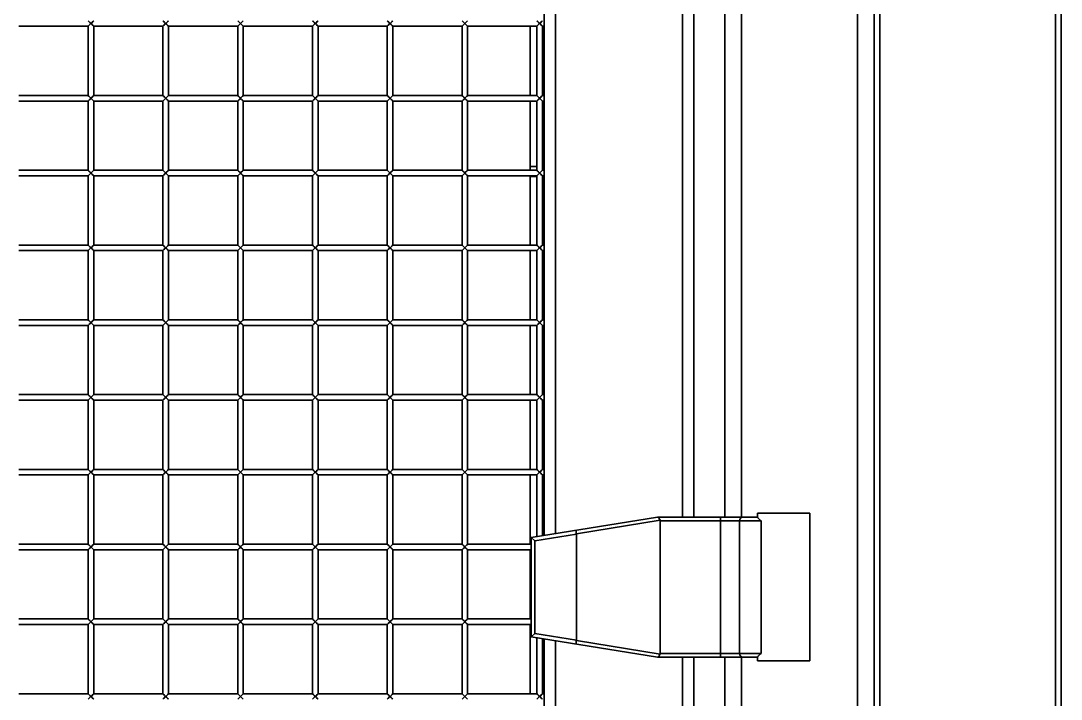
# Model space of a CAD drawing. Header units: millimetres. Extents: x 32496 to 166256, y 3504 to 23939.
# Drawn here: x 70101 to 70657, y 13850 to 14213 of the extents above; entities that cross this region are included whole.
import ezdxf

# ---------------------------------------------------------------- set-up
doc = ezdxf.new("R2010")
doc.units = ezdxf.units.MM
doc.layers.get('0').update_dxf_attribs({"lineweight": 35})

# ---------------------------------------------------------------- blocks, each defined once
blk = doc.blocks.new('8-1250')
at = {"linetype": 'Continuous'}
for p, q in [((-2498.13, -34671.29), (-2498.13, -32152.29)), ((-2489.13, -32152.29), (-2489.13, -34671.29)), ((-2486.13, -32152.29), (-2486.13, -34671.29)), ((-2392.13, -32152.29), (-2392.13, -34671.29)), ((-2389.13, -32152.29), (-2389.13, -34671.29)), ((-2659.63, -33033.17), (-2659.63, -32390.41)), ((-2591.63, -32399.29), (-2591.63, -33024.29)), ((-2585.63, -33024.29), (-2585.63, -32399.29)), ((-2569.13, -33024.29), (-2569.13, -32399.29)), ((-2560.13, -33024.29), (-2560.13, -32399.29)), ((-2665.63, -32408.79), (-2665.63, -33034.31)), ((-2909.63, -32761.79), (-2906.63, -32758.79)), ((-2909.63, -32758.79), (-2908.13, -32760.29)), ((-2906.63, -32761.79), (-2908.13, -32760.29)), ((-2869.63, -32761.79), (-2866.63, -32758.79)), ((-2869.63, -32758.79), (-2868.13, -32760.29)), ((-2866.63, -32761.79), (-2868.13, -32760.29)), ((-2829.63, -32761.79), (-2826.63, -32758.79)), ((-2829.63, -32758.79), (-2828.13, -32760.29)), ((-2826.63, -32761.79), (-2828.13, -32760.29)), ((-2789.63, -32761.79), (-2786.63, -32758.79)), ((-2789.63, -32758.79), (-2788.13, -32760.29)), ((-2786.63, -32761.79), (-2788.13, -32760.29)), ((-2749.63, -32761.79), (-2746.63, -32758.79)), ((-2749.63, -32758.79), (-2748.13, -32760.29)), ((-2746.63, -32761.79), (-2748.13, -32760.29)), ((-2709.63, -32761.79), (-2706.63, -32758.79)), ((-2709.63, -32758.79), (-2708.13, -32760.29)), ((-2706.63, -32761.79), (-2708.13, -32760.29)), ((-2669.63, -32761.79), (-2666.63, -32758.79)), ((-2669.63, -32758.79), (-2668.13, -32760.29)), ((-2666.63, -32761.79), (-2668.13, -32760.29)), ((-2946.63, -32761.79), (-2909.63, -32761.79)), ((-2909.63, -32761.79), (-2909.63, -32798.79)), ((-2906.63, -32761.79), (-2906.63, -32798.79)), ((-2906.63, -32761.79), (-2869.63, -32761.79)), ((-2869.63, -32761.79), (-2869.63, -32798.79)), ((-2866.63, -32761.79), (-2866.63, -32798.79)), ((-2866.63, -32761.79), (-2829.63, -32761.79)), ((-2829.63, -32761.79), (-2829.63, -32798.79)), ((-2826.63, -32761.79), (-2826.63, -32798.79)), ((-2826.63, -32761.79), (-2789.63, -32761.79)), ((-2789.63, -32761.79), (-2789.63, -32798.79)), ((-2786.63, -32761.79), (-2786.63, -32798.79)), ((-2786.63, -32761.79), (-2749.63, -32761.79)), ((-2749.63, -32761.79), (-2749.63, -32798.79)), ((-2746.63, -32761.79), (-2746.63, -32798.79)), ((-2746.63, -32761.79), (-2709.63, -32761.79)), ((-2709.63, -32761.79), (-2709.63, -32798.79)), ((-2706.63, -32761.79), (-2706.63, -32798.79)), ((-2706.63, -32761.79), (-2669.63, -32761.79)), ((-2673.13, -32798.79), (-2673.13, -32761.79)), ((-2669.63, -32761.79), (-2669.63, -32798.79)), ((-2666.63, -32761.79), (-2666.63, -32798.79)), ((-2666.63, -32761.79), (-2665.63, -32761.79)), ((-2946.63, -32798.79), (-2909.63, -32798.79)), ((-2909.63, -32801.79), (-2906.63, -32798.79)), ((-2909.63, -32798.79), (-2908.13, -32800.29)), ((-2906.63, -32798.79), (-2869.63, -32798.79)), ((-2869.63, -32801.79), (-2866.63, -32798.79)), ((-2869.63, -32798.79), (-2868.13, -32800.29)), ((-2866.63, -32798.79), (-2829.63, -32798.79)), ((-2829.63, -32801.79), (-2826.63, -32798.79)), ((-2829.63, -32798.79), (-2828.13, -32800.29)), ((-2826.63, -32798.79), (-2789.63, -32798.79)), ((-2789.63, -32801.79), (-2786.63, -32798.79)), ((-2789.63, -32798.79), (-2788.13, -32800.29)), ((-2786.63, -32798.79), (-2749.63, -32798.79)), ((-2749.63, -32801.79), (-2746.63, -32798.79)), ((-2749.63, -32798.79), (-2748.13, -32800.29)), ((-2746.63, -32798.79), (-2709.63, -32798.79)), ((-2709.63, -32801.79), (-2706.63, -32798.79)), ((-2709.63, -32798.79), (-2708.13, -32800.29)), ((-2706.63, -32798.79), (-2669.63, -32798.79)), ((-2669.63, -32801.79), (-2666.63, -32798.79)), ((-2669.63, -32798.79), (-2668.13, -32800.29)), ((-2666.63, -32798.79), (-2665.63, -32798.79)), ((-2946.63, -32801.79), (-2909.63, -32801.79)), ((-2909.63, -32801.79), (-2909.63, -32838.79)), ((-2906.63, -32801.79), (-2908.13, -32800.29)), ((-2906.63, -32801.79), (-2906.63, -32838.79)), ((-2906.63, -32801.79), (-2869.63, -32801.79)), ((-2869.63, -32801.79), (-2869.63, -32838.79)), ((-2866.63, -32801.79), (-2868.13, -32800.29)), ((-2866.63, -32801.79), (-2866.63, -32838.79)), ((-2866.63, -32801.79), (-2829.63, -32801.79)), ((-2829.63, -32801.79), (-2829.63, -32838.79)), ((-2826.63, -32801.79), (-2828.13, -32800.29)), ((-2826.63, -32801.79), (-2826.63, -32838.79)), ((-2826.63, -32801.79), (-2789.63, -32801.79)), ((-2789.63, -32801.79), (-2789.63, -32838.79)), ((-2786.63, -32801.79), (-2788.13, -32800.29)), ((-2786.63, -32801.79), (-2786.63, -32838.79)), ((-2786.63, -32801.79), (-2749.63, -32801.79)), ((-2749.63, -32801.79), (-2749.63, -32838.79)), ((-2746.63, -32801.79), (-2748.13, -32800.29)), ((-2746.63, -32801.79), (-2746.63, -32838.79)), ((-2746.63, -32801.79), (-2709.63, -32801.79)), ((-2709.63, -32801.79), (-2709.63, -32838.79)), ((-2706.63, -32801.79), (-2708.13, -32800.29)), ((-2706.63, -32801.79), (-2706.63, -32838.79)), ((-2706.63, -32801.79), (-2669.63, -32801.79)), ((-2673.13, -32838.79), (-2673.13, -32801.79)), ((-2669.63, -32801.79), (-2669.63, -32838.79)), ((-2666.63, -32801.79), (-2668.13, -32800.29)), ((-2666.63, -32801.79), (-2666.63, -32838.79)), ((-2666.63, -32801.79), (-2665.63, -32801.79)), ((-2946.63, -32838.79), (-2909.63, -32838.79)), ((-2909.63, -32841.79), (-2906.63, -32838.79)), ((-2909.63, -32838.79), (-2908.13, -32840.29)), ((-2906.63, -32838.79), (-2869.63, -32838.79)), ((-2869.63, -32841.79), (-2866.63, -32838.79)), ((-2869.63, -32838.79), (-2868.13, -32840.29)), ((-2866.63, -32838.79), (-2829.63, -32838.79)), ((-2829.63, -32841.79), (-2826.63, -32838.79)), ((-2829.63, -32838.79), (-2828.13, -32840.29)), ((-2826.63, -32838.79), (-2789.63, -32838.79)), ((-2789.63, -32841.79), (-2786.63, -32838.79)), ((-2789.63, -32838.79), (-2788.13, -32840.29)), ((-2786.63, -32838.79), (-2749.63, -32838.79)), ((-2749.63, -32841.79), (-2746.63, -32838.79)), ((-2749.63, -32838.79), (-2748.13, -32840.29)), ((-2746.63, -32838.79), (-2709.63, -32838.79)), ((-2709.63, -32841.79), (-2706.63, -32838.79)), ((-2709.63, -32838.79), (-2708.13, -32840.29)), ((-2706.63, -32838.79), (-2669.63, -32838.79)), ((-2673.13, -32836.73), (-2669.63, -32836.73)), ((-2669.63, -32841.79), (-2666.63, -32838.79)), ((-2669.63, -32838.79), (-2668.13, -32840.29)), ((-2666.63, -32836.73), (-2665.63, -32836.73)), ((-2666.63, -32838.79), (-2665.63, -32838.79)), ((-2946.63, -32841.79), (-2909.63, -32841.79)), ((-2909.63, -32841.79), (-2909.63, -32878.79)), ((-2906.63, -32841.79), (-2908.13, -32840.29)), ((-2906.63, -32841.79), (-2906.63, -32878.79)), ((-2906.63, -32841.79), (-2869.63, -32841.79)), ((-2869.63, -32841.79), (-2869.63, -32878.79)), ((-2866.63, -32841.79), (-2868.13, -32840.29)), ((-2866.63, -32841.79), (-2866.63, -32878.79)), ((-2866.63, -32841.79), (-2829.63, -32841.79)), ((-2829.63, -32841.79), (-2829.63, -32878.79)), ((-2826.63, -32841.79), (-2828.13, -32840.29)), ((-2826.63, -32841.79), (-2826.63, -32878.79)), ((-2826.63, -32841.79), (-2789.63, -32841.79)), ((-2789.63, -32841.79), (-2789.63, -32878.79)), ((-2786.63, -32841.79), (-2788.13, -32840.29)), ((-2786.63, -32841.79), (-2786.63, -32878.79)), ((-2786.63, -32841.79), (-2749.63, -32841.79)), ((-2749.63, -32841.79), (-2749.63, -32878.79)), ((-2746.63, -32841.79), (-2748.13, -32840.29)), ((-2746.63, -32841.79), (-2746.63, -32878.79)), ((-2746.63, -32841.79), (-2709.63, -32841.79)), ((-2709.63, -32841.79), (-2709.63, -32878.79)), ((-2706.63, -32841.79), (-2708.13, -32840.29)), ((-2706.63, -32841.79), (-2706.63, -32878.79)), ((-2706.63, -32841.79), (-2669.63, -32841.79)), ((-2673.13, -32878.79), (-2673.13, -32841.79)), ((-2669.63, -32842.16), (-2673.13, -32842.16)), ((-2669.63, -32841.79), (-2669.63, -32878.79)), ((-2666.63, -32841.79), (-2668.13, -32840.29)), ((-2666.63, -32841.79), (-2666.63, -32878.79)), ((-2666.63, -32841.79), (-2665.63, -32841.79)), ((-2665.63, -32842.16), (-2666.63, -32842.16)), ((-2946.63, -32878.79), (-2909.63, -32878.79)), ((-2946.63, -32881.79), (-2909.63, -32881.79)), ((-2909.63, -32881.79), (-2906.63, -32878.79)), ((-2909.63, -32878.79), (-2908.13, -32880.29)), ((-2909.63, -32881.79), (-2909.63, -32918.79)), ((-2906.63, -32881.79), (-2908.13, -32880.29)), ((-2906.63, -32878.79), (-2869.63, -32878.79)), ((-2906.63, -32881.79), (-2906.63, -32918.79)), ((-2906.63, -32881.79), (-2869.63, -32881.79)), ((-2869.63, -32881.79), (-2866.63, -32878.79)), ((-2869.63, -32878.79), (-2868.13, -32880.29)), ((-2869.63, -32881.79), (-2869.63, -32918.79)), ((-2866.63, -32881.79), (-2868.13, -32880.29)), ((-2866.63, -32878.79), (-2829.63, -32878.79)), ((-2866.63, -32881.79), (-2866.63, -32918.79)), ((-2866.63, -32881.79), (-2829.63, -32881.79)), ((-2829.63, -32881.79), (-2826.63, -32878.79)), ((-2829.63, -32878.79), (-2828.13, -32880.29)), ((-2829.63, -32881.79), (-2829.63, -32918.79)), ((-2826.63, -32881.79), (-2828.13, -32880.29)), ((-2826.63, -32878.79), (-2789.63, -32878.79)), ((-2826.63, -32881.79), (-2826.63, -32918.79)), ((-2826.63, -32881.79), (-2789.63, -32881.79)), ((-2789.63, -32881.79), (-2786.63, -32878.79)), ((-2789.63, -32878.79), (-2788.13, -32880.29)), ((-2789.63, -32881.79), (-2789.63, -32918.79)), ((-2786.63, -32881.79), (-2788.13, -32880.29)), ((-2786.63, -32878.79), (-2749.63, -32878.79)), ((-2786.63, -32881.79), (-2786.63, -32918.79)), ((-2786.63, -32881.79), (-2749.63, -32881.79)), ((-2749.63, -32881.79), (-2746.63, -32878.79)), ((-2749.63, -32878.79), (-2748.13, -32880.29)), ((-2749.63, -32881.79), (-2749.63, -32918.79)), ((-2746.63, -32881.79), (-2748.13, -32880.29)), ((-2746.63, -32878.79), (-2709.63, -32878.79)), ((-2746.63, -32881.79), (-2746.63, -32918.79)), ((-2746.63, -32881.79), (-2709.63, -32881.79)), ((-2709.63, -32881.79), (-2706.63, -32878.79)), ((-2709.63, -32878.79), (-2708.13, -32880.29)), ((-2709.63, -32881.79), (-2709.63, -32918.79)), ((-2706.63, -32881.79), (-2708.13, -32880.29)), ((-2706.63, -32878.79), (-2669.63, -32878.79)), ((-2706.63, -32881.79), (-2706.63, -32918.79)), ((-2706.63, -32881.79), (-2669.63, -32881.79)), ((-2673.13, -32918.79), (-2673.13, -32881.79)), ((-2669.63, -32881.79), (-2666.63, -32878.79)), ((-2669.63, -32878.79), (-2668.13, -32880.29)), ((-2669.63, -32881.79), (-2669.63, -32918.79)), ((-2666.63, -32881.79), (-2668.13, -32880.29)), ((-2666.63, -32878.79), (-2665.63, -32878.79)), ((-2666.63, -32881.79), (-2666.63, -32918.79)), ((-2666.63, -32881.79), (-2665.63, -32881.79)), ((-2946.63, -32918.79), (-2909.63, -32918.79)), ((-2946.63, -32921.79), (-2909.63, -32921.79)), ((-2909.63, -32921.79), (-2906.63, -32918.79)), ((-2909.63, -32918.79), (-2908.13, -32920.29)), ((-2909.63, -32921.79), (-2909.63, -32958.79)), ((-2906.63, -32921.79), (-2908.13, -32920.29)), ((-2906.63, -32918.79), (-2869.63, -32918.79)), ((-2906.63, -32921.79), (-2906.63, -32958.79)), ((-2906.63, -32921.79), (-2869.63, -32921.79)), ((-2869.63, -32921.79), (-2866.63, -32918.79)), ((-2869.63, -32918.79), (-2868.13, -32920.29)), ((-2869.63, -32921.79), (-2869.63, -32958.79)), ((-2866.63, -32921.79), (-2868.13, -32920.29)), ((-2866.63, -32918.79), (-2829.63, -32918.79)), ((-2866.63, -32921.79), (-2866.63, -32958.79)), ((-2866.63, -32921.79), (-2829.63, -32921.79)), ((-2829.63, -32921.79), (-2826.63, -32918.79)), ((-2829.63, -32918.79), (-2828.13, -32920.29)), ((-2829.63, -32921.79), (-2829.63, -32958.79)), ((-2826.63, -32921.79), (-2828.13, -32920.29)), ((-2826.63, -32918.79), (-2789.63, -32918.79)), ((-2826.63, -32921.79), (-2826.63, -32958.79)), ((-2826.63, -32921.79), (-2789.63, -32921.79)), ((-2789.63, -32921.79), (-2786.63, -32918.79)), ((-2789.63, -32918.79), (-2788.13, -32920.29)), ((-2789.63, -32921.79), (-2789.63, -32958.79)), ((-2786.63, -32921.79), (-2788.13, -32920.29)), ((-2786.63, -32918.79), (-2749.63, -32918.79)), ((-2786.63, -32921.79), (-2786.63, -32958.79)), ((-2786.63, -32921.79), (-2749.63, -32921.79)), ((-2749.63, -32921.79), (-2746.63, -32918.79)), ((-2749.63, -32918.79), (-2748.13, -32920.29)), ((-2749.63, -32921.79), (-2749.63, -32958.79)), ((-2746.63, -32921.79), (-2748.13, -32920.29)), ((-2746.63, -32918.79), (-2709.63, -32918.79)), ((-2746.63, -32921.79), (-2746.63, -32958.79)), ((-2746.63, -32921.79), (-2709.63, -32921.79)), ((-2709.63, -32921.79), (-2706.63, -32918.79)), ((-2709.63, -32918.79), (-2708.13, -32920.29)), ((-2709.63, -32921.79), (-2709.63, -32958.79)), ((-2706.63, -32921.79), (-2708.13, -32920.29)), ((-2706.63, -32918.79), (-2669.63, -32918.79)), ((-2706.63, -32921.79), (-2706.63, -32958.79)), ((-2706.63, -32921.79), (-2669.63, -32921.79)), ((-2673.13, -32958.79), (-2673.13, -32921.79)), ((-2669.63, -32921.79), (-2666.63, -32918.79)), ((-2669.63, -32918.79), (-2668.13, -32920.29)), ((-2669.63, -32921.79), (-2669.63, -32958.79)), ((-2666.63, -32921.79), (-2668.13, -32920.29)), ((-2666.63, -32918.79), (-2665.63, -32918.79)), ((-2666.63, -32921.79), (-2666.63, -32958.79)), ((-2666.63, -32921.79), (-2665.63, -32921.79)), ((-2946.63, -32958.79), (-2909.63, -32958.79)), ((-2909.63, -32961.79), (-2906.63, -32958.79)), ((-2909.63, -32958.79), (-2908.13, -32960.29)), ((-2906.63, -32961.79), (-2908.13, -32960.29)), ((-2906.63, -32958.79), (-2869.63, -32958.79)), ((-2869.63, -32961.79), (-2866.63, -32958.79)), ((-2869.63, -32958.79), (-2868.13, -32960.29)), ((-2866.63, -32961.79), (-2868.13, -32960.29)), ((-2866.63, -32958.79), (-2829.63, -32958.79)), ((-2829.63, -32961.79), (-2826.63, -32958.79)), ((-2829.63, -32958.79), (-2828.13, -32960.29)), ((-2826.63, -32961.79), (-2828.13, -32960.29)), ((-2826.63, -32958.79), (-2789.63, -32958.79)), ((-2789.63, -32961.79), (-2786.63, -32958.79)), ((-2789.63, -32958.79), (-2788.13, -32960.29)), ((-2786.63, -32961.79), (-2788.13, -32960.29)), ((-2786.63, -32958.79), (-2749.63, -32958.79)), ((-2749.63, -32961.79), (-2746.63, -32958.79)), ((-2749.63, -32958.79), (-2748.13, -32960.29)), ((-2746.63, -32961.79), (-2748.13, -32960.29)), ((-2746.63, -32958.79), (-2709.63, -32958.79)), ((-2709.63, -32961.79), (-2706.63, -32958.79)), ((-2709.63, -32958.79), (-2708.13, -32960.29)), ((-2706.63, -32961.79), (-2708.13, -32960.29)), ((-2706.63, -32958.79), (-2669.63, -32958.79)), ((-2669.63, -32961.79), (-2666.63, -32958.79)), ((-2669.63, -32958.79), (-2668.13, -32960.29)), ((-2666.63, -32961.79), (-2668.13, -32960.29)), ((-2666.63, -32958.79), (-2665.63, -32958.79)), ((-2946.63, -32961.79), (-2909.63, -32961.79)), ((-2909.63, -32961.79), (-2909.63, -32998.79)), ((-2906.63, -32961.79), (-2906.63, -32998.79)), ((-2906.63, -32961.79), (-2869.63, -32961.79)), ((-2869.63, -32961.79), (-2869.63, -32998.79)), ((-2866.63, -32961.79), (-2866.63, -32998.79)), ((-2866.63, -32961.79), (-2829.63, -32961.79)), ((-2829.63, -32961.79), (-2829.63, -32998.79)), ((-2826.63, -32961.79), (-2826.63, -32998.79)), ((-2826.63, -32961.79), (-2789.63, -32961.79)), ((-2789.63, -32961.79), (-2789.63, -32998.79)), ((-2786.63, -32961.79), (-2786.63, -32998.79)), ((-2786.63, -32961.79), (-2749.63, -32961.79)), ((-2749.63, -32961.79), (-2749.63, -32998.79)), ((-2746.63, -32961.79), (-2746.63, -32998.79)), ((-2746.63, -32961.79), (-2709.63, -32961.79)), ((-2709.63, -32961.79), (-2709.63, -32998.79)), ((-2706.63, -32961.79), (-2706.63, -32998.79)), ((-2706.63, -32961.79), (-2669.63, -32961.79)), ((-2673.13, -32998.79), (-2673.13, -32961.79)), ((-2669.63, -32961.79), (-2669.63, -32998.79)), ((-2666.63, -32961.79), (-2666.63, -32998.79)), ((-2666.63, -32961.79), (-2665.63, -32961.79)), ((-2946.63, -32998.79), (-2909.63, -32998.79)), ((-2909.63, -33001.79), (-2906.63, -32998.79)), ((-2909.63, -32998.79), (-2908.13, -33000.29)), ((-2906.63, -33001.79), (-2908.13, -33000.29)), ((-2906.63, -32998.79), (-2869.63, -32998.79)), ((-2869.63, -33001.79), (-2866.63, -32998.79)), ((-2869.63, -32998.79), (-2868.13, -33000.29)), ((-2866.63, -33001.79), (-2868.13, -33000.29)), ((-2866.63, -32998.79), (-2829.63, -32998.79)), ((-2829.63, -33001.79), (-2826.63, -32998.79)), ((-2829.63, -32998.79), (-2828.13, -33000.29)), ((-2826.63, -33001.79), (-2828.13, -33000.29)), ((-2826.63, -32998.79), (-2789.63, -32998.79)), ((-2789.63, -33001.79), (-2786.63, -32998.79)), ((-2789.63, -32998.79), (-2788.13, -33000.29)), ((-2786.63, -33001.79), (-2788.13, -33000.29)), ((-2786.63, -32998.79), (-2749.63, -32998.79)), ((-2749.63, -33001.79), (-2746.63, -32998.79)), ((-2749.63, -32998.79), (-2748.13, -33000.29)), ((-2746.63, -33001.79), (-2748.13, -33000.29)), ((-2746.63, -32998.79), (-2709.63, -32998.79)), ((-2709.63, -33001.79), (-2706.63, -32998.79)), ((-2709.63, -32998.79), (-2708.13, -33000.29)), ((-2706.63, -33001.79), (-2708.13, -33000.29)), ((-2706.63, -32998.79), (-2669.63, -32998.79)), ((-2669.63, -33001.79), (-2666.63, -32998.79)), ((-2669.63, -32998.79), (-2668.13, -33000.29)), ((-2666.63, -33001.79), (-2668.13, -33000.29)), ((-2666.63, -32998.79), (-2665.63, -32998.79)), ((-2946.63, -33001.79), (-2909.63, -33001.79)), ((-2909.63, -33001.79), (-2909.63, -33038.79)), ((-2906.63, -33001.79), (-2906.63, -33038.79)), ((-2906.63, -33001.79), (-2869.63, -33001.79)), ((-2869.63, -33001.79), (-2869.63, -33038.79)), ((-2866.63, -33001.79), (-2866.63, -33038.79)), ((-2866.63, -33001.79), (-2829.63, -33001.79)), ((-2829.63, -33001.79), (-2829.63, -33038.79)), ((-2826.63, -33001.79), (-2826.63, -33038.79)), ((-2826.63, -33001.79), (-2789.63, -33001.79)), ((-2789.63, -33001.79), (-2789.63, -33038.79)), ((-2786.63, -33001.79), (-2786.63, -33038.79)), ((-2786.63, -33001.79), (-2749.63, -33001.79)), ((-2749.63, -33001.79), (-2749.63, -33038.79)), ((-2746.63, -33001.79), (-2746.63, -33038.79)), ((-2746.63, -33001.79), (-2709.63, -33001.79)), ((-2709.63, -33001.79), (-2709.63, -33038.79)), ((-2706.63, -33001.79), (-2706.63, -33038.79)), ((-2706.63, -33001.79), (-2669.63, -33001.79)), ((-2673.13, -33038.79), (-2673.13, -33001.79)), ((-2669.63, -33001.79), (-2669.63, -33034.8)), ((-2666.63, -33001.79), (-2666.63, -33034.31)), ((-2666.63, -33001.79), (-2665.63, -33001.79)), ((-2551.63, -33024.29), (-2551.63, -33022.29)), ((-2551.63, -33022.29), (-2523.63, -33022.29)), ((-2523.63, -33101.29), (-2523.63, -33022.29)), ((-2672.63, -33035.29), (-2605.13, -33024.29)), ((-2603.71, -33026.01), (-2648.43, -33033.29)), ((-2605.13, -33024.29), (-2551.63, -33024.29)), ((-2603.63, -33026.29), (-2603.63, -33097.29)), ((-2603.63, -33026.29), (-2549.66, -33026.29)), ((-2571.45, -33024.29), (-2571.45, -33099.29)), ((-2561.14, -33097.29), (-2561.14, -33026.29)), ((-2549.66, -33026.29), (-2549.66, -33097.29)), ((-2648.43, -33033.37), (-2670.63, -33036.99)), ((-2648.43, -33033.37), (-2648.43, -33090.21)), ((-2946.63, -33038.79), (-2909.63, -33038.79)), ((-2909.63, -33041.79), (-2906.63, -33038.79)), ((-2909.63, -33038.79), (-2908.13, -33040.29)), ((-2906.63, -33038.79), (-2869.63, -33038.79)), ((-2869.63, -33041.79), (-2866.63, -33038.79)), ((-2869.63, -33038.79), (-2868.13, -33040.29)), ((-2866.63, -33038.79), (-2829.63, -33038.79)), ((-2829.63, -33041.79), (-2826.63, -33038.79)), ((-2829.63, -33038.79), (-2828.13, -33040.29)), ((-2826.63, -33038.79), (-2789.63, -33038.79)), ((-2789.63, -33041.79), (-2786.63, -33038.79)), ((-2789.63, -33038.79), (-2788.13, -33040.29)), ((-2786.63, -33038.79), (-2749.63, -33038.79)), ((-2749.63, -33041.79), (-2746.63, -33038.79)), ((-2749.63, -33038.79), (-2748.13, -33040.29)), ((-2746.63, -33038.79), (-2709.63, -33038.79)), ((-2709.63, -33041.79), (-2706.63, -33038.79)), ((-2709.63, -33038.79), (-2708.13, -33040.29)), ((-2706.63, -33038.79), (-2672.63, -33038.79)), ((-2672.63, -33035.29), (-2672.63, -33088.29)), ((-2672.63, -33035.29), (-2670.63, -33036.99)), ((-2670.63, -33086.59), (-2670.63, -33036.99)), ((-2946.63, -33041.79), (-2909.63, -33041.79)), ((-2909.63, -33041.79), (-2909.63, -33078.79)), ((-2906.63, -33041.79), (-2908.13, -33040.29)), ((-2906.63, -33041.79), (-2906.63, -33078.79)), ((-2906.63, -33041.79), (-2869.63, -33041.79)), ((-2869.63, -33041.79), (-2869.63, -33078.79)), ((-2866.63, -33041.79), (-2868.13, -33040.29)), ((-2866.63, -33041.79), (-2866.63, -33078.79)), ((-2866.63, -33041.79), (-2829.63, -33041.79)), ((-2829.63, -33041.79), (-2829.63, -33078.79)), ((-2826.63, -33041.79), (-2828.13, -33040.29)), ((-2826.63, -33041.79), (-2826.63, -33078.79)), ((-2826.63, -33041.79), (-2789.63, -33041.79)), ((-2789.63, -33041.79), (-2789.63, -33078.79)), ((-2786.63, -33041.79), (-2788.13, -33040.29)), ((-2786.63, -33041.79), (-2786.63, -33078.79)), ((-2786.63, -33041.79), (-2749.63, -33041.79)), ((-2749.63, -33041.79), (-2749.63, -33078.79)), ((-2746.63, -33041.79), (-2748.13, -33040.29)), ((-2746.63, -33041.79), (-2746.63, -33078.79)), ((-2746.63, -33041.79), (-2709.63, -33041.79)), ((-2709.63, -33041.79), (-2709.63, -33078.79)), ((-2706.63, -33041.79), (-2708.13, -33040.29)), ((-2706.63, -33041.79), (-2706.63, -33078.79)), ((-2706.63, -33041.79), (-2672.63, -33041.79)), ((-2673.13, -33078.79), (-2673.13, -33041.79)), ((-2946.63, -33078.79), (-2909.63, -33078.79)), ((-2946.63, -33081.79), (-2909.63, -33081.79)), ((-2909.63, -33081.79), (-2906.63, -33078.79)), ((-2909.63, -33078.79), (-2908.13, -33080.29)), ((-2909.63, -33081.79), (-2909.63, -33118.79)), ((-2906.63, -33081.79), (-2908.13, -33080.29)), ((-2906.63, -33078.79), (-2869.63, -33078.79)), ((-2906.63, -33081.79), (-2906.63, -33118.79)), ((-2906.63, -33081.79), (-2869.63, -33081.79)), ((-2869.63, -33081.79), (-2866.63, -33078.79)), ((-2869.63, -33078.79), (-2868.13, -33080.29)), ((-2869.63, -33081.79), (-2869.63, -33118.79)), ((-2866.63, -33081.79), (-2868.13, -33080.29)), ((-2866.63, -33078.79), (-2829.63, -33078.79)), ((-2866.63, -33081.79), (-2866.63, -33118.79)), ((-2866.63, -33081.79), (-2829.63, -33081.79)), ((-2829.63, -33081.79), (-2826.63, -33078.79)), ((-2829.63, -33078.79), (-2828.13, -33080.29)), ((-2829.63, -33081.79), (-2829.63, -33118.79)), ((-2826.63, -33081.79), (-2828.13, -33080.29)), ((-2826.63, -33078.79), (-2789.63, -33078.79)), ((-2826.63, -33081.79), (-2826.63, -33118.79)), ((-2826.63, -33081.79), (-2789.63, -33081.79)), ((-2789.63, -33081.79), (-2786.63, -33078.79)), ((-2789.63, -33078.79), (-2788.13, -33080.29)), ((-2789.63, -33081.79), (-2789.63, -33118.79)), ((-2786.63, -33081.79), (-2788.13, -33080.29)), ((-2786.63, -33078.79), (-2749.63, -33078.79)), ((-2786.63, -33081.79), (-2786.63, -33118.79)), ((-2786.63, -33081.79), (-2749.63, -33081.79)), ((-2749.63, -33081.79), (-2746.63, -33078.79)), ((-2749.63, -33078.79), (-2748.13, -33080.29)), ((-2749.63, -33081.79), (-2749.63, -33118.79)), ((-2746.63, -33081.79), (-2748.13, -33080.29)), ((-2746.63, -33078.79), (-2709.63, -33078.79)), ((-2746.63, -33081.79), (-2746.63, -33118.79)), ((-2746.63, -33081.79), (-2709.63, -33081.79)), ((-2709.63, -33081.79), (-2706.63, -33078.79)), ((-2709.63, -33078.79), (-2708.13, -33080.29)), ((-2709.63, -33081.79), (-2709.63, -33118.79)), ((-2706.63, -33081.79), (-2708.13, -33080.29)), ((-2706.63, -33078.79), (-2672.63, -33078.79)), ((-2706.63, -33081.79), (-2706.63, -33118.79)), ((-2706.63, -33081.79), (-2672.63, -33081.79)), ((-2673.13, -33118.79), (-2673.13, -33081.79)), ((-2672.63, -33088.29), (-2670.63, -33086.59)), ((-2672.63, -33088.29), (-2605.13, -33099.29)), ((-2670.63, -33086.59), (-2648.43, -33090.21)), ((-2669.63, -33088.78), (-2669.63, -33118.79)), ((-2666.63, -33089.27), (-2666.63, -33118.79)), ((-2665.63, -33089.43), (-2665.63, -33311.79)), ((-2659.63, -33733.17), (-2659.63, -33090.41)), ((-2648.43, -33090.28), (-2603.71, -33097.57)), ((-2605.13, -33099.29), (-2551.63, -33099.29)), ((-2549.66, -33097.29), (-2603.63, -33097.29)), ((-2591.63, -33099.29), (-2591.63, -33724.29)), ((-2585.63, -33724.29), (-2585.63, -33099.29)), ((-2569.13, -33724.29), (-2569.13, -33099.29)), ((-2560.13, -33724.29), (-2560.13, -33099.29)), ((-2551.63, -33099.29), (-2551.63, -33101.29)), ((-2523.63, -33101.29), (-2551.63, -33101.29)), ((-2946.63, -33118.79), (-2909.63, -33118.79)), ((-2909.63, -33121.79), (-2906.63, -33118.79)), ((-2909.63, -33118.79), (-2908.13, -33120.29)), ((-2906.63, -33121.79), (-2908.13, -33120.29)), ((-2906.63, -33118.79), (-2869.63, -33118.79)), ((-2869.63, -33121.79), (-2866.63, -33118.79)), ((-2869.63, -33118.79), (-2868.13, -33120.29)), ((-2866.63, -33121.79), (-2868.13, -33120.29)), ((-2866.63, -33118.79), (-2829.63, -33118.79)), ((-2829.63, -33121.79), (-2826.63, -33118.79)), ((-2829.63, -33118.79), (-2828.13, -33120.29)), ((-2826.63, -33121.79), (-2828.13, -33120.29)), ((-2826.63, -33118.79), (-2789.63, -33118.79)), ((-2789.63, -33121.79), (-2786.63, -33118.79)), ((-2789.63, -33118.79), (-2788.13, -33120.29)), ((-2786.63, -33121.79), (-2788.13, -33120.29)), ((-2786.63, -33118.79), (-2749.63, -33118.79)), ((-2749.63, -33121.79), (-2746.63, -33118.79)), ((-2749.63, -33118.79), (-2748.13, -33120.29)), ((-2746.63, -33121.79), (-2748.13, -33120.29)), ((-2746.63, -33118.79), (-2709.63, -33118.79)), ((-2709.63, -33121.79), (-2706.63, -33118.79)), ((-2709.63, -33118.79), (-2708.13, -33120.29)), ((-2706.63, -33121.79), (-2708.13, -33120.29)), ((-2706.63, -33118.79), (-2669.63, -33118.79)), ((-2669.63, -33121.79), (-2666.63, -33118.79)), ((-2669.63, -33118.79), (-2668.13, -33120.29)), ((-2666.63, -33121.79), (-2668.13, -33120.29)), ((-2666.63, -33118.79), (-2665.63, -33118.79))]:
    blk.add_line(p, q, dxfattribs=at)
for points in [[(-2909.51, -32758.9), (-2909.2, -32759.22), (-2908.71, -32759.71), (-2907.54, -32760.88)], [(-2908.13, -32760.29), (-2908.72, -32760.88), (-2909.19, -32761.35)], [(-2908.13, -32760.29), (-2907.54, -32759.7), (-2907.07, -32759.23), (-2906.74, -32758.9)], [(-2906.74, -32761.67), (-2907.07, -32761.35), (-2907.54, -32760.88)], [(-2869.51, -32758.9), (-2869.2, -32759.22), (-2868.71, -32759.71), (-2867.54, -32760.88)], [(-2868.13, -32760.29), (-2868.72, -32760.88), (-2869.19, -32761.35)], [(-2868.13, -32760.29), (-2867.54, -32759.7), (-2867.07, -32759.23), (-2866.74, -32758.9)], [(-2866.74, -32761.67), (-2867.07, -32761.35), (-2867.54, -32760.88)], [(-2829.51, -32758.9), (-2829.2, -32759.22), (-2828.71, -32759.71), (-2827.54, -32760.88)], [(-2828.13, -32760.29), (-2828.72, -32760.88), (-2829.19, -32761.35)], [(-2828.13, -32760.29), (-2827.54, -32759.7), (-2827.07, -32759.23), (-2826.74, -32758.9)], [(-2826.74, -32761.67), (-2827.07, -32761.35), (-2827.54, -32760.88)], [(-2789.51, -32758.9), (-2789.2, -32759.22), (-2788.71, -32759.71), (-2787.54, -32760.88)], [(-2788.13, -32760.29), (-2788.72, -32760.88), (-2789.19, -32761.35)], [(-2788.13, -32760.29), (-2787.54, -32759.7), (-2787.07, -32759.23), (-2786.74, -32758.9)], [(-2786.74, -32761.67), (-2787.07, -32761.35), (-2787.54, -32760.88)], [(-2749.51, -32758.9), (-2749.2, -32759.22), (-2748.71, -32759.71), (-2747.54, -32760.88)], [(-2748.13, -32760.29), (-2748.72, -32760.88), (-2749.19, -32761.35)], [(-2748.13, -32760.29), (-2747.54, -32759.7), (-2747.07, -32759.23), (-2746.74, -32758.9)], [(-2746.74, -32761.67), (-2747.07, -32761.35), (-2747.54, -32760.88)], [(-2709.51, -32758.9), (-2709.2, -32759.22), (-2708.71, -32759.71), (-2707.54, -32760.88)], [(-2708.13, -32760.29), (-2708.72, -32760.88), (-2709.19, -32761.35)], [(-2708.13, -32760.29), (-2707.54, -32759.7), (-2707.07, -32759.23), (-2706.74, -32758.9)], [(-2706.74, -32761.67), (-2707.07, -32761.35), (-2707.54, -32760.88)], [(-2669.51, -32758.9), (-2669.2, -32759.22), (-2668.71, -32759.71), (-2667.54, -32760.88)], [(-2668.13, -32760.29), (-2668.72, -32760.88), (-2669.19, -32761.35)], [(-2668.13, -32760.29), (-2667.54, -32759.7), (-2667.07, -32759.23), (-2666.74, -32758.9)], [(-2666.74, -32761.67), (-2667.07, -32761.35), (-2667.54, -32760.88)], [(-2909.51, -32798.9), (-2909.2, -32799.22), (-2908.71, -32799.71), (-2907.54, -32800.88)], [(-2908.13, -32800.29), (-2907.54, -32799.7), (-2907.07, -32799.23), (-2906.74, -32798.9)], [(-2869.51, -32798.9), (-2869.2, -32799.22), (-2868.71, -32799.71), (-2867.54, -32800.88)], [(-2868.13, -32800.29), (-2867.54, -32799.7), (-2867.07, -32799.23), (-2866.74, -32798.9)], [(-2829.51, -32798.9), (-2829.2, -32799.22), (-2828.71, -32799.71), (-2827.54, -32800.88)], [(-2828.13, -32800.29), (-2827.54, -32799.7), (-2827.07, -32799.23), (-2826.74, -32798.9)], [(-2789.51, -32798.9), (-2789.2, -32799.22), (-2788.71, -32799.71), (-2787.54, -32800.88)], [(-2788.13, -32800.29), (-2787.54, -32799.7), (-2787.07, -32799.23), (-2786.74, -32798.9)], [(-2749.51, -32798.9), (-2749.2, -32799.22), (-2748.71, -32799.71), (-2747.54, -32800.88)], [(-2748.13, -32800.29), (-2747.54, -32799.7), (-2747.07, -32799.23), (-2746.74, -32798.9)], [(-2709.51, -32798.9), (-2709.2, -32799.22), (-2708.71, -32799.71), (-2707.54, -32800.88)], [(-2708.13, -32800.29), (-2707.54, -32799.7), (-2707.07, -32799.23), (-2706.74, -32798.9)], [(-2669.51, -32798.9), (-2669.2, -32799.22), (-2668.71, -32799.71), (-2667.54, -32800.88)], [(-2668.13, -32800.29), (-2667.54, -32799.7), (-2667.07, -32799.23), (-2666.74, -32798.9)], [(-2908.13, -32800.29), (-2908.72, -32800.88), (-2909.19, -32801.35)], [(-2906.74, -32801.67), (-2907.07, -32801.35), (-2907.54, -32800.88)], [(-2868.13, -32800.29), (-2868.72, -32800.88), (-2869.19, -32801.35)], [(-2866.74, -32801.67), (-2867.07, -32801.35), (-2867.54, -32800.88)], [(-2828.13, -32800.29), (-2828.72, -32800.88), (-2829.19, -32801.35)], [(-2826.74, -32801.67), (-2827.07, -32801.35), (-2827.54, -32800.88)], [(-2788.13, -32800.29), (-2788.72, -32800.88), (-2789.19, -32801.35)], [(-2786.74, -32801.67), (-2787.07, -32801.35), (-2787.54, -32800.88)], [(-2748.13, -32800.29), (-2748.72, -32800.88), (-2749.19, -32801.35)], [(-2746.74, -32801.67), (-2747.07, -32801.35), (-2747.54, -32800.88)], [(-2708.13, -32800.29), (-2708.72, -32800.88), (-2709.19, -32801.35)], [(-2706.74, -32801.67), (-2707.07, -32801.35), (-2707.54, -32800.88)], [(-2668.13, -32800.29), (-2668.72, -32800.88), (-2669.19, -32801.35)], [(-2666.74, -32801.67), (-2667.07, -32801.35), (-2667.54, -32800.88)], [(-2909.51, -32838.9), (-2909.2, -32839.22), (-2908.71, -32839.71), (-2907.54, -32840.88)], [(-2908.13, -32840.29), (-2907.54, -32839.7), (-2907.07, -32839.23), (-2906.74, -32838.9)], [(-2869.51, -32838.9), (-2869.2, -32839.22), (-2868.71, -32839.71), (-2867.54, -32840.88)], [(-2868.13, -32840.29), (-2867.54, -32839.7), (-2867.07, -32839.23), (-2866.74, -32838.9)], [(-2829.51, -32838.9), (-2829.2, -32839.22), (-2828.71, -32839.71), (-2827.54, -32840.88)], [(-2828.13, -32840.29), (-2827.54, -32839.7), (-2827.07, -32839.23), (-2826.74, -32838.9)], [(-2789.51, -32838.9), (-2789.2, -32839.22), (-2788.71, -32839.71), (-2787.54, -32840.88)], [(-2788.13, -32840.29), (-2787.54, -32839.7), (-2787.07, -32839.23), (-2786.74, -32838.9)], [(-2749.51, -32838.9), (-2749.2, -32839.22), (-2748.71, -32839.71), (-2747.54, -32840.88)], [(-2748.13, -32840.29), (-2747.54, -32839.7), (-2747.07, -32839.23), (-2746.74, -32838.9)], [(-2709.51, -32838.9), (-2709.2, -32839.22), (-2708.71, -32839.71), (-2707.54, -32840.88)], [(-2708.13, -32840.29), (-2707.54, -32839.7), (-2707.07, -32839.23), (-2706.74, -32838.9)], [(-2669.51, -32838.9), (-2669.2, -32839.22), (-2668.71, -32839.71), (-2667.54, -32840.88)], [(-2668.13, -32840.29), (-2667.54, -32839.7), (-2667.07, -32839.23), (-2666.74, -32838.9)], [(-2908.13, -32840.29), (-2908.72, -32840.88), (-2909.19, -32841.35)], [(-2906.74, -32841.67), (-2907.07, -32841.35), (-2907.54, -32840.88)], [(-2868.13, -32840.29), (-2868.72, -32840.88), (-2869.19, -32841.35)], [(-2866.74, -32841.67), (-2867.07, -32841.35), (-2867.54, -32840.88)], [(-2828.13, -32840.29), (-2828.72, -32840.88), (-2829.19, -32841.35)], [(-2826.74, -32841.67), (-2827.07, -32841.35), (-2827.54, -32840.88)], [(-2788.13, -32840.29), (-2788.72, -32840.88), (-2789.19, -32841.35)], [(-2786.74, -32841.67), (-2787.07, -32841.35), (-2787.54, -32840.88)], [(-2748.13, -32840.29), (-2748.72, -32840.88), (-2749.19, -32841.35)], [(-2746.74, -32841.67), (-2747.07, -32841.35), (-2747.54, -32840.88)], [(-2708.13, -32840.29), (-2708.72, -32840.88), (-2709.19, -32841.35)], [(-2706.74, -32841.67), (-2707.07, -32841.35), (-2707.54, -32840.88)], [(-2668.13, -32840.29), (-2668.72, -32840.88), (-2669.19, -32841.35)], [(-2666.74, -32841.67), (-2667.07, -32841.35), (-2667.54, -32840.88)], [(-2909.51, -32878.9), (-2909.2, -32879.22), (-2908.71, -32879.71), (-2907.54, -32880.88)], [(-2908.13, -32880.29), (-2908.72, -32880.88), (-2909.19, -32881.35)], [(-2908.13, -32880.29), (-2907.54, -32879.7), (-2907.07, -32879.23), (-2906.74, -32878.9)], [(-2906.74, -32881.67), (-2907.07, -32881.35), (-2907.54, -32880.88)], [(-2869.51, -32878.9), (-2869.2, -32879.22), (-2868.71, -32879.71), (-2867.54, -32880.88)], [(-2868.13, -32880.29), (-2868.72, -32880.88), (-2869.19, -32881.35)], [(-2868.13, -32880.29), (-2867.54, -32879.7), (-2867.07, -32879.23), (-2866.74, -32878.9)], [(-2866.74, -32881.67), (-2867.07, -32881.35), (-2867.54, -32880.88)], [(-2829.51, -32878.9), (-2829.2, -32879.22), (-2828.71, -32879.71), (-2827.54, -32880.88)], [(-2828.13, -32880.29), (-2828.72, -32880.88), (-2829.19, -32881.35)], [(-2828.13, -32880.29), (-2827.54, -32879.7), (-2827.07, -32879.23), (-2826.74, -32878.9)], [(-2826.74, -32881.67), (-2827.07, -32881.35), (-2827.54, -32880.88)], [(-2789.51, -32878.9), (-2789.2, -32879.22), (-2788.71, -32879.71), (-2787.54, -32880.88)], [(-2788.13, -32880.29), (-2788.72, -32880.88), (-2789.19, -32881.35)], [(-2788.13, -32880.29), (-2787.54, -32879.7), (-2787.07, -32879.23), (-2786.74, -32878.9)], [(-2786.74, -32881.67), (-2787.07, -32881.35), (-2787.54, -32880.88)], [(-2749.51, -32878.9), (-2749.2, -32879.22), (-2748.71, -32879.71), (-2747.54, -32880.88)], [(-2748.13, -32880.29), (-2748.72, -32880.88), (-2749.19, -32881.35)], [(-2748.13, -32880.29), (-2747.54, -32879.7), (-2747.07, -32879.23), (-2746.74, -32878.9)], [(-2746.74, -32881.67), (-2747.07, -32881.35), (-2747.54, -32880.88)], [(-2709.51, -32878.9), (-2709.2, -32879.22), (-2708.71, -32879.71), (-2707.54, -32880.88)], [(-2708.13, -32880.29), (-2708.72, -32880.88), (-2709.19, -32881.35)], [(-2708.13, -32880.29), (-2707.54, -32879.7), (-2707.07, -32879.23), (-2706.74, -32878.9)], [(-2706.74, -32881.67), (-2707.07, -32881.35), (-2707.54, -32880.88)], [(-2669.51, -32878.9), (-2669.2, -32879.22), (-2668.71, -32879.71), (-2667.54, -32880.88)], [(-2668.13, -32880.29), (-2668.72, -32880.88), (-2669.19, -32881.35)], [(-2668.13, -32880.29), (-2667.54, -32879.7), (-2667.07, -32879.23), (-2666.74, -32878.9)], [(-2666.74, -32881.67), (-2667.07, -32881.35), (-2667.54, -32880.88)], [(-2909.51, -32918.9), (-2909.2, -32919.22), (-2908.71, -32919.71), (-2907.54, -32920.88)], [(-2908.13, -32920.29), (-2908.72, -32920.88), (-2909.19, -32921.35)], [(-2908.13, -32920.29), (-2907.54, -32919.7), (-2907.07, -32919.23), (-2906.74, -32918.9)], [(-2906.74, -32921.67), (-2907.07, -32921.35), (-2907.54, -32920.88)], [(-2869.51, -32918.9), (-2869.2, -32919.22), (-2868.71, -32919.71), (-2867.54, -32920.88)], [(-2868.13, -32920.29), (-2868.72, -32920.88), (-2869.19, -32921.35)], [(-2868.13, -32920.29), (-2867.54, -32919.7), (-2867.07, -32919.23), (-2866.74, -32918.9)], [(-2866.74, -32921.67), (-2867.07, -32921.35), (-2867.54, -32920.88)], [(-2829.51, -32918.9), (-2829.2, -32919.22), (-2828.71, -32919.71), (-2827.54, -32920.88)], [(-2828.13, -32920.29), (-2828.72, -32920.88), (-2829.19, -32921.35)], [(-2828.13, -32920.29), (-2827.54, -32919.7), (-2827.07, -32919.23), (-2826.74, -32918.9)], [(-2826.74, -32921.67), (-2827.07, -32921.35), (-2827.54, -32920.88)], [(-2789.51, -32918.9), (-2789.2, -32919.22), (-2788.71, -32919.71), (-2787.54, -32920.88)], [(-2788.13, -32920.29), (-2788.72, -32920.88), (-2789.19, -32921.35)], [(-2788.13, -32920.29), (-2787.54, -32919.7), (-2787.07, -32919.23), (-2786.74, -32918.9)], [(-2786.74, -32921.67), (-2787.07, -32921.35), (-2787.54, -32920.88)], [(-2749.51, -32918.9), (-2749.2, -32919.22), (-2748.71, -32919.71), (-2747.54, -32920.88)], [(-2748.13, -32920.29), (-2748.72, -32920.88), (-2749.19, -32921.35)], [(-2748.13, -32920.29), (-2747.54, -32919.7), (-2747.07, -32919.23), (-2746.74, -32918.9)], [(-2746.74, -32921.67), (-2747.07, -32921.35), (-2747.54, -32920.88)], [(-2709.51, -32918.9), (-2709.2, -32919.22), (-2708.71, -32919.71), (-2707.54, -32920.88)], [(-2708.13, -32920.29), (-2708.72, -32920.88), (-2709.19, -32921.35)], [(-2708.13, -32920.29), (-2707.54, -32919.7), (-2707.07, -32919.23), (-2706.74, -32918.9)], [(-2706.74, -32921.67), (-2707.07, -32921.35), (-2707.54, -32920.88)], [(-2669.51, -32918.9), (-2669.2, -32919.22), (-2668.71, -32919.71), (-2667.54, -32920.88)], [(-2668.13, -32920.29), (-2668.72, -32920.88), (-2669.19, -32921.35)], [(-2668.13, -32920.29), (-2667.54, -32919.7), (-2667.07, -32919.23), (-2666.74, -32918.9)], [(-2666.74, -32921.67), (-2667.07, -32921.35), (-2667.54, -32920.88)], [(-2909.51, -32958.9), (-2909.2, -32959.22), (-2908.71, -32959.71), (-2907.54, -32960.88)], [(-2908.13, -32960.29), (-2908.72, -32960.88), (-2909.19, -32961.35)], [(-2908.13, -32960.29), (-2907.54, -32959.7), (-2907.07, -32959.23), (-2906.74, -32958.9)], [(-2906.74, -32961.67), (-2907.07, -32961.35), (-2907.54, -32960.88)], [(-2869.51, -32958.9), (-2869.2, -32959.22), (-2868.71, -32959.71), (-2867.54, -32960.88)], [(-2868.13, -32960.29), (-2868.72, -32960.88), (-2869.19, -32961.35)], [(-2868.13, -32960.29), (-2867.54, -32959.7), (-2867.07, -32959.23), (-2866.74, -32958.9)], [(-2866.74, -32961.67), (-2867.07, -32961.35), (-2867.54, -32960.88)], [(-2829.51, -32958.9), (-2829.2, -32959.22), (-2828.71, -32959.71), (-2827.54, -32960.88)], [(-2828.13, -32960.29), (-2828.72, -32960.88), (-2829.19, -32961.35)], [(-2828.13, -32960.29), (-2827.54, -32959.7), (-2827.07, -32959.23), (-2826.74, -32958.9)], [(-2826.74, -32961.67), (-2827.07, -32961.35), (-2827.54, -32960.88)], [(-2789.51, -32958.9), (-2789.2, -32959.22), (-2788.71, -32959.71), (-2787.54, -32960.88)], [(-2788.13, -32960.29), (-2788.72, -32960.88), (-2789.19, -32961.35)], [(-2788.13, -32960.29), (-2787.54, -32959.7), (-2787.07, -32959.23), (-2786.74, -32958.9)], [(-2786.74, -32961.67), (-2787.07, -32961.35), (-2787.54, -32960.88)], [(-2749.51, -32958.9), (-2749.2, -32959.22), (-2748.71, -32959.71), (-2747.54, -32960.88)], [(-2748.13, -32960.29), (-2748.72, -32960.88), (-2749.19, -32961.35)], [(-2748.13, -32960.29), (-2747.54, -32959.7), (-2747.07, -32959.23), (-2746.74, -32958.9)], [(-2746.74, -32961.67), (-2747.07, -32961.35), (-2747.54, -32960.88)], [(-2709.51, -32958.9), (-2709.2, -32959.22), (-2708.71, -32959.71), (-2707.54, -32960.88)], [(-2708.13, -32960.29), (-2708.72, -32960.88), (-2709.19, -32961.35)], [(-2708.13, -32960.29), (-2707.54, -32959.7), (-2707.07, -32959.23), (-2706.74, -32958.9)], [(-2706.74, -32961.67), (-2707.07, -32961.35), (-2707.54, -32960.88)], [(-2669.51, -32958.9), (-2669.2, -32959.22), (-2668.71, -32959.71), (-2667.54, -32960.88)], [(-2668.13, -32960.29), (-2668.72, -32960.88), (-2669.19, -32961.35)], [(-2668.13, -32960.29), (-2667.54, -32959.7), (-2667.07, -32959.23), (-2666.74, -32958.9)], [(-2666.74, -32961.67), (-2667.07, -32961.35), (-2667.54, -32960.88)], [(-2909.51, -32998.9), (-2909.2, -32999.22), (-2908.71, -32999.71), (-2907.54, -33000.88)], [(-2908.13, -33000.29), (-2908.72, -33000.88), (-2909.19, -33001.35)], [(-2908.13, -33000.29), (-2907.54, -32999.7), (-2907.07, -32999.23), (-2906.74, -32998.9)], [(-2869.51, -32998.9), (-2869.2, -32999.22), (-2868.71, -32999.71), (-2867.54, -33000.88)], [(-2868.13, -33000.29), (-2868.72, -33000.88), (-2869.19, -33001.35)], [(-2868.13, -33000.29), (-2867.54, -32999.7), (-2867.07, -32999.23), (-2866.74, -32998.9)], [(-2829.51, -32998.9), (-2829.2, -32999.22), (-2828.71, -32999.71), (-2827.54, -33000.88)], [(-2828.13, -33000.29), (-2828.72, -33000.88), (-2829.19, -33001.35)], [(-2828.13, -33000.29), (-2827.54, -32999.7), (-2827.07, -32999.23), (-2826.74, -32998.9)], [(-2789.51, -32998.9), (-2789.2, -32999.22), (-2788.71, -32999.71), (-2787.54, -33000.88)], [(-2788.13, -33000.29), (-2788.72, -33000.88), (-2789.19, -33001.35)], [(-2788.13, -33000.29), (-2787.54, -32999.7), (-2787.07, -32999.23), (-2786.74, -32998.9)], [(-2749.51, -32998.9), (-2749.2, -32999.22), (-2748.71, -32999.71), (-2747.54, -33000.88)], [(-2748.13, -33000.29), (-2748.72, -33000.88), (-2749.19, -33001.35)], [(-2748.13, -33000.29), (-2747.54, -32999.7), (-2747.07, -32999.23), (-2746.74, -32998.9)], [(-2709.51, -32998.9), (-2709.2, -32999.22), (-2708.71, -32999.71), (-2707.54, -33000.88)], [(-2708.13, -33000.29), (-2708.72, -33000.88), (-2709.19, -33001.35)], [(-2708.13, -33000.29), (-2707.54, -32999.7), (-2707.07, -32999.23), (-2706.74, -32998.9)], [(-2669.51, -32998.9), (-2669.2, -32999.22), (-2668.71, -32999.71), (-2667.54, -33000.88)], [(-2668.13, -33000.29), (-2668.72, -33000.88), (-2669.19, -33001.35)], [(-2668.13, -33000.29), (-2667.54, -32999.7), (-2667.07, -32999.23), (-2666.74, -32998.9)], [(-2906.74, -33001.67), (-2907.07, -33001.35), (-2907.54, -33000.88)], [(-2866.74, -33001.67), (-2867.07, -33001.35), (-2867.54, -33000.88)], [(-2826.74, -33001.67), (-2827.07, -33001.35), (-2827.54, -33000.88)], [(-2786.74, -33001.67), (-2787.07, -33001.35), (-2787.54, -33000.88)], [(-2746.74, -33001.67), (-2747.07, -33001.35), (-2747.54, -33000.88)], [(-2706.74, -33001.67), (-2707.07, -33001.35), (-2707.54, -33000.88)], [(-2666.74, -33001.67), (-2667.07, -33001.35), (-2667.54, -33000.88)], [(-2909.51, -33038.9), (-2909.2, -33039.22), (-2908.71, -33039.71), (-2907.54, -33040.88)], [(-2908.13, -33040.29), (-2907.54, -33039.7), (-2907.07, -33039.23), (-2906.74, -33038.9)], [(-2869.51, -33038.9), (-2869.2, -33039.22), (-2868.71, -33039.71), (-2867.54, -33040.88)], [(-2868.13, -33040.29), (-2867.54, -33039.7), (-2867.07, -33039.23), (-2866.74, -33038.9)], [(-2829.51, -33038.9), (-2829.2, -33039.22), (-2828.71, -33039.71), (-2827.54, -33040.88)], [(-2828.13, -33040.29), (-2827.54, -33039.7), (-2827.07, -33039.23), (-2826.74, -33038.9)], [(-2789.51, -33038.9), (-2789.2, -33039.22), (-2788.71, -33039.71), (-2787.54, -33040.88)], [(-2788.13, -33040.29), (-2787.54, -33039.7), (-2787.07, -33039.23), (-2786.74, -33038.9)], [(-2749.51, -33038.9), (-2749.2, -33039.22), (-2748.71, -33039.71), (-2747.54, -33040.88)], [(-2748.13, -33040.29), (-2747.54, -33039.7), (-2747.07, -33039.23), (-2746.74, -33038.9)], [(-2709.51, -33038.9), (-2709.2, -33039.22), (-2708.71, -33039.71), (-2707.54, -33040.88)], [(-2708.13, -33040.29), (-2707.54, -33039.7), (-2707.07, -33039.23), (-2706.74, -33038.9)], [(-2908.13, -33040.29), (-2908.72, -33040.88), (-2909.19, -33041.35)], [(-2906.74, -33041.67), (-2907.07, -33041.35), (-2907.54, -33040.88)], [(-2868.13, -33040.29), (-2868.72, -33040.88), (-2869.19, -33041.35)], [(-2866.74, -33041.67), (-2867.07, -33041.35), (-2867.54, -33040.88)], [(-2828.13, -33040.29), (-2828.72, -33040.88), (-2829.19, -33041.35)], [(-2826.74, -33041.67), (-2827.07, -33041.35), (-2827.54, -33040.88)], [(-2788.13, -33040.29), (-2788.72, -33040.88), (-2789.19, -33041.35)], [(-2786.74, -33041.67), (-2787.07, -33041.35), (-2787.54, -33040.88)], [(-2748.13, -33040.29), (-2748.72, -33040.88), (-2749.19, -33041.35)], [(-2746.74, -33041.67), (-2747.07, -33041.35), (-2747.54, -33040.88)], [(-2708.13, -33040.29), (-2708.72, -33040.88), (-2709.19, -33041.35)], [(-2706.74, -33041.67), (-2707.07, -33041.35), (-2707.54, -33040.88)], [(-2909.51, -33078.9), (-2909.2, -33079.22), (-2908.71, -33079.71), (-2907.54, -33080.88)], [(-2908.13, -33080.29), (-2908.72, -33080.88), (-2909.19, -33081.35)], [(-2908.13, -33080.29), (-2907.54, -33079.7), (-2907.07, -33079.23), (-2906.74, -33078.9)], [(-2906.74, -33081.67), (-2907.07, -33081.35), (-2907.54, -33080.88)], [(-2869.51, -33078.9), (-2869.2, -33079.22), (-2868.71, -33079.71), (-2867.54, -33080.88)], [(-2868.13, -33080.29), (-2868.72, -33080.88), (-2869.19, -33081.35)], [(-2868.13, -33080.29), (-2867.54, -33079.7), (-2867.07, -33079.23), (-2866.74, -33078.9)], [(-2866.74, -33081.67), (-2867.07, -33081.35), (-2867.54, -33080.88)], [(-2829.51, -33078.9), (-2829.2, -33079.22), (-2828.71, -33079.71), (-2827.54, -33080.88)], [(-2828.13, -33080.29), (-2828.72, -33080.88), (-2829.19, -33081.35)], [(-2828.13, -33080.29), (-2827.54, -33079.7), (-2827.07, -33079.23), (-2826.74, -33078.9)], [(-2826.74, -33081.67), (-2827.07, -33081.35), (-2827.54, -33080.88)], [(-2789.51, -33078.9), (-2789.2, -33079.22), (-2788.71, -33079.71), (-2787.54, -33080.88)], [(-2788.13, -33080.29), (-2788.72, -33080.88), (-2789.19, -33081.35)], [(-2788.13, -33080.29), (-2787.54, -33079.7), (-2787.07, -33079.23), (-2786.74, -33078.9)], [(-2786.74, -33081.67), (-2787.07, -33081.35), (-2787.54, -33080.88)], [(-2749.51, -33078.9), (-2749.2, -33079.22), (-2748.71, -33079.71), (-2747.54, -33080.88)], [(-2748.13, -33080.29), (-2748.72, -33080.88), (-2749.19, -33081.35)], [(-2748.13, -33080.29), (-2747.54, -33079.7), (-2747.07, -33079.23), (-2746.74, -33078.9)], [(-2746.74, -33081.67), (-2747.07, -33081.35), (-2747.54, -33080.88)], [(-2709.51, -33078.9), (-2709.2, -33079.22), (-2708.71, -33079.71), (-2707.54, -33080.88)], [(-2708.13, -33080.29), (-2708.72, -33080.88), (-2709.19, -33081.35)], [(-2708.13, -33080.29), (-2707.54, -33079.7), (-2707.07, -33079.23), (-2706.74, -33078.9)], [(-2706.74, -33081.67), (-2707.07, -33081.35), (-2707.54, -33080.88)], [(-2909.51, -33118.9), (-2909.2, -33119.22), (-2908.71, -33119.71), (-2907.54, -33120.88)], [(-2908.13, -33120.29), (-2908.72, -33120.88), (-2909.19, -33121.35)], [(-2908.13, -33120.29), (-2907.54, -33119.7), (-2907.07, -33119.23), (-2906.74, -33118.9)], [(-2906.74, -33121.67), (-2907.07, -33121.35), (-2907.54, -33120.88)], [(-2869.51, -33118.9), (-2869.2, -33119.22), (-2868.71, -33119.71), (-2867.54, -33120.88)], [(-2868.13, -33120.29), (-2868.72, -33120.88), (-2869.19, -33121.35)], [(-2868.13, -33120.29), (-2867.54, -33119.7), (-2867.07, -33119.23), (-2866.74, -33118.9)], [(-2866.74, -33121.67), (-2867.07, -33121.35), (-2867.54, -33120.88)], [(-2829.51, -33118.9), (-2829.2, -33119.22), (-2828.71, -33119.71), (-2827.54, -33120.88)], [(-2828.13, -33120.29), (-2828.72, -33120.88), (-2829.19, -33121.35)], [(-2828.13, -33120.29), (-2827.54, -33119.7), (-2827.07, -33119.23), (-2826.74, -33118.9)], [(-2826.74, -33121.67), (-2827.07, -33121.35), (-2827.54, -33120.88)], [(-2789.51, -33118.9), (-2789.2, -33119.22), (-2788.71, -33119.71), (-2787.54, -33120.88)], [(-2788.13, -33120.29), (-2788.72, -33120.88), (-2789.19, -33121.35)], [(-2788.13, -33120.29), (-2787.54, -33119.7), (-2787.07, -33119.23), (-2786.74, -33118.9)], [(-2786.74, -33121.67), (-2787.07, -33121.35), (-2787.54, -33120.88)], [(-2749.51, -33118.9), (-2749.2, -33119.22), (-2748.71, -33119.71), (-2747.54, -33120.88)], [(-2748.13, -33120.29), (-2748.72, -33120.88), (-2749.19, -33121.35)], [(-2748.13, -33120.29), (-2747.54, -33119.7), (-2747.07, -33119.23), (-2746.74, -33118.9)], [(-2746.74, -33121.67), (-2747.07, -33121.35), (-2747.54, -33120.88)], [(-2709.51, -33118.9), (-2709.2, -33119.22), (-2708.71, -33119.71), (-2707.54, -33120.88)], [(-2708.13, -33120.29), (-2708.72, -33120.88), (-2709.19, -33121.35)], [(-2708.13, -33120.29), (-2707.54, -33119.7), (-2707.07, -33119.23), (-2706.74, -33118.9)], [(-2706.74, -33121.67), (-2707.07, -33121.35), (-2707.54, -33120.88)], [(-2669.51, -33118.9), (-2669.2, -33119.22), (-2668.71, -33119.71), (-2667.54, -33120.88)], [(-2668.13, -33120.29), (-2668.72, -33120.88), (-2669.19, -33121.35)], [(-2668.13, -33120.29), (-2667.54, -33119.7), (-2667.07, -33119.23), (-2666.74, -33118.9)], [(-2666.74, -33121.67), (-2667.07, -33121.35), (-2667.54, -33120.88)]]:
    blk.add_lwpolyline(points, dxfattribs=at)
for centre, major_axis, ratio, start_param, end_param in [((-2611.77, -33026.29), (8.15, 0), 0.245536, 0, 0.141711), ((-2656.57, -33034.7), (8.14, 1.41), 0.241938, -0.041927, -0.003565), ((-2656.57, -33088.88), (8.14, -1.41), 0.241938, 0.003565, 0.041927), ((-2611.77, -33097.29), (8.15, 0), 0.245536, -0.141711, 0)]:
    blk.add_ellipse(centre, major_axis=major_axis, ratio=ratio, start_param=start_param, end_param=end_param, dxfattribs=at)
for points, knots in [([(-2604.98, -33024.29), (-2604.91, -33024.29), (-2604.77, -33024.3), (-2604.58, -33024.4), (-2604.44, -33024.56), (-2604.25, -33024.88), (-2604.03, -33025.38), (-2603.83, -33025.79), (-2603.71, -33026.01)], [0, 0, 0, 0, 0.095491, 0.181572, 0.27513, 0.386659, 0.667027, 1, 1, 1, 1]), ([(-2561.14, -33026.29), (-2561.14, -33026.03), (-2561.05, -33025.52), (-2560.68, -33024.86), (-2560.11, -33024.4), (-2559.65, -33024.29), (-2559.42, -33024.29)], [0, 0, 0, 0, 0.267215, 0.524636, 0.767656, 1, 1, 1, 1]), ([(-2549.66, -33026.29), (-2549.81, -33026.18), (-2550.09, -33025.96), (-2550.48, -33025.62), (-2550.82, -33025.3), (-2551.1, -33025.01), (-2551.29, -33024.78), (-2551.42, -33024.61), (-2551.49, -33024.51), (-2551.55, -33024.43), (-2551.59, -33024.37), (-2551.61, -33024.33), (-2551.62, -33024.31), (-2551.62, -33024.3), (-2551.63, -33024.29), (-2551.63, -33024.29)], [0, 0, 0, 0, 0.198275, 0.380694, 0.545565, 0.690776, 0.813479, 0.865244, 0.909841, 0.946555, 0.974535, 0.984937, 0.992762, 0.997839, 1, 1, 1, 1]), ([(-2648.51, -33031.36), (-2648.53, -33031.36), (-2648.55, -33031.4), (-2648.56, -33031.45), (-2648.58, -33031.55), (-2648.59, -33031.71), (-2648.58, -33032.06), (-2648.53, -33032.6), (-2648.47, -33033.05), (-2648.43, -33033.29)], [0, 0, 0, 0, 0.029584, 0.055175, 0.088913, 0.180604, 0.302705, 0.62104, 1, 1, 1, 1]), ([(-2648.51, -33092.22), (-2648.53, -33092.22), (-2648.55, -33092.18), (-2648.56, -33092.12), (-2648.58, -33092.03), (-2648.59, -33091.86), (-2648.58, -33091.52), (-2648.53, -33090.98), (-2648.47, -33090.53), (-2648.43, -33090.28)], [0, 0, 0, 0, 0.029584, 0.055174, 0.088913, 0.180604, 0.302705, 0.62104, 1, 1, 1, 1]), ([(-2603.71, -33097.57), (-2603.83, -33097.79), (-2604.03, -33098.2), (-2604.25, -33098.7), (-2604.44, -33099.01), (-2604.58, -33099.18), (-2604.77, -33099.28), (-2604.91, -33099.29), (-2604.98, -33099.29)], [0, 0, 0, 0, 0.332942, 0.613322, 0.724857, 0.81841, 0.904497, 1, 1, 1, 1]), ([(-2559.42, -33099.29), (-2559.65, -33099.29), (-2560.11, -33099.18), (-2560.68, -33098.72), (-2561.05, -33098.06), (-2561.14, -33097.55), (-2561.14, -33097.29)], [0, 0, 0, 0, 0.232344, 0.475364, 0.732785, 1, 1, 1, 1]), ([(-2551.63, -33099.29), (-2551.63, -33099.29), (-2551.62, -33099.28), (-2551.62, -33099.27), (-2551.61, -33099.25), (-2551.59, -33099.21), (-2551.55, -33099.15), (-2551.49, -33099.07), (-2551.42, -33098.97), (-2551.29, -33098.8), (-2551.1, -33098.57), (-2550.82, -33098.28), (-2550.48, -33097.96), (-2550.09, -33097.62), (-2549.81, -33097.4), (-2549.66, -33097.29)], [0, 0, 0, 0, 0.002161, 0.007238, 0.015063, 0.025465, 0.053445, 0.090159, 0.134756, 0.186521, 0.309224, 0.454435, 0.619306, 0.801725, 1, 1, 1, 1])]:
    blk.add_open_spline(points, degree=3, knots=knots, dxfattribs=at)

msp = doc.modelspace()

# ---------------------------------------------------------------- block references
at = {"color": 6}
msp.add_blockref('8-1250', (73046.131, 46971.457), dxfattribs=at)

doc.saveas('drawing.dxf')
